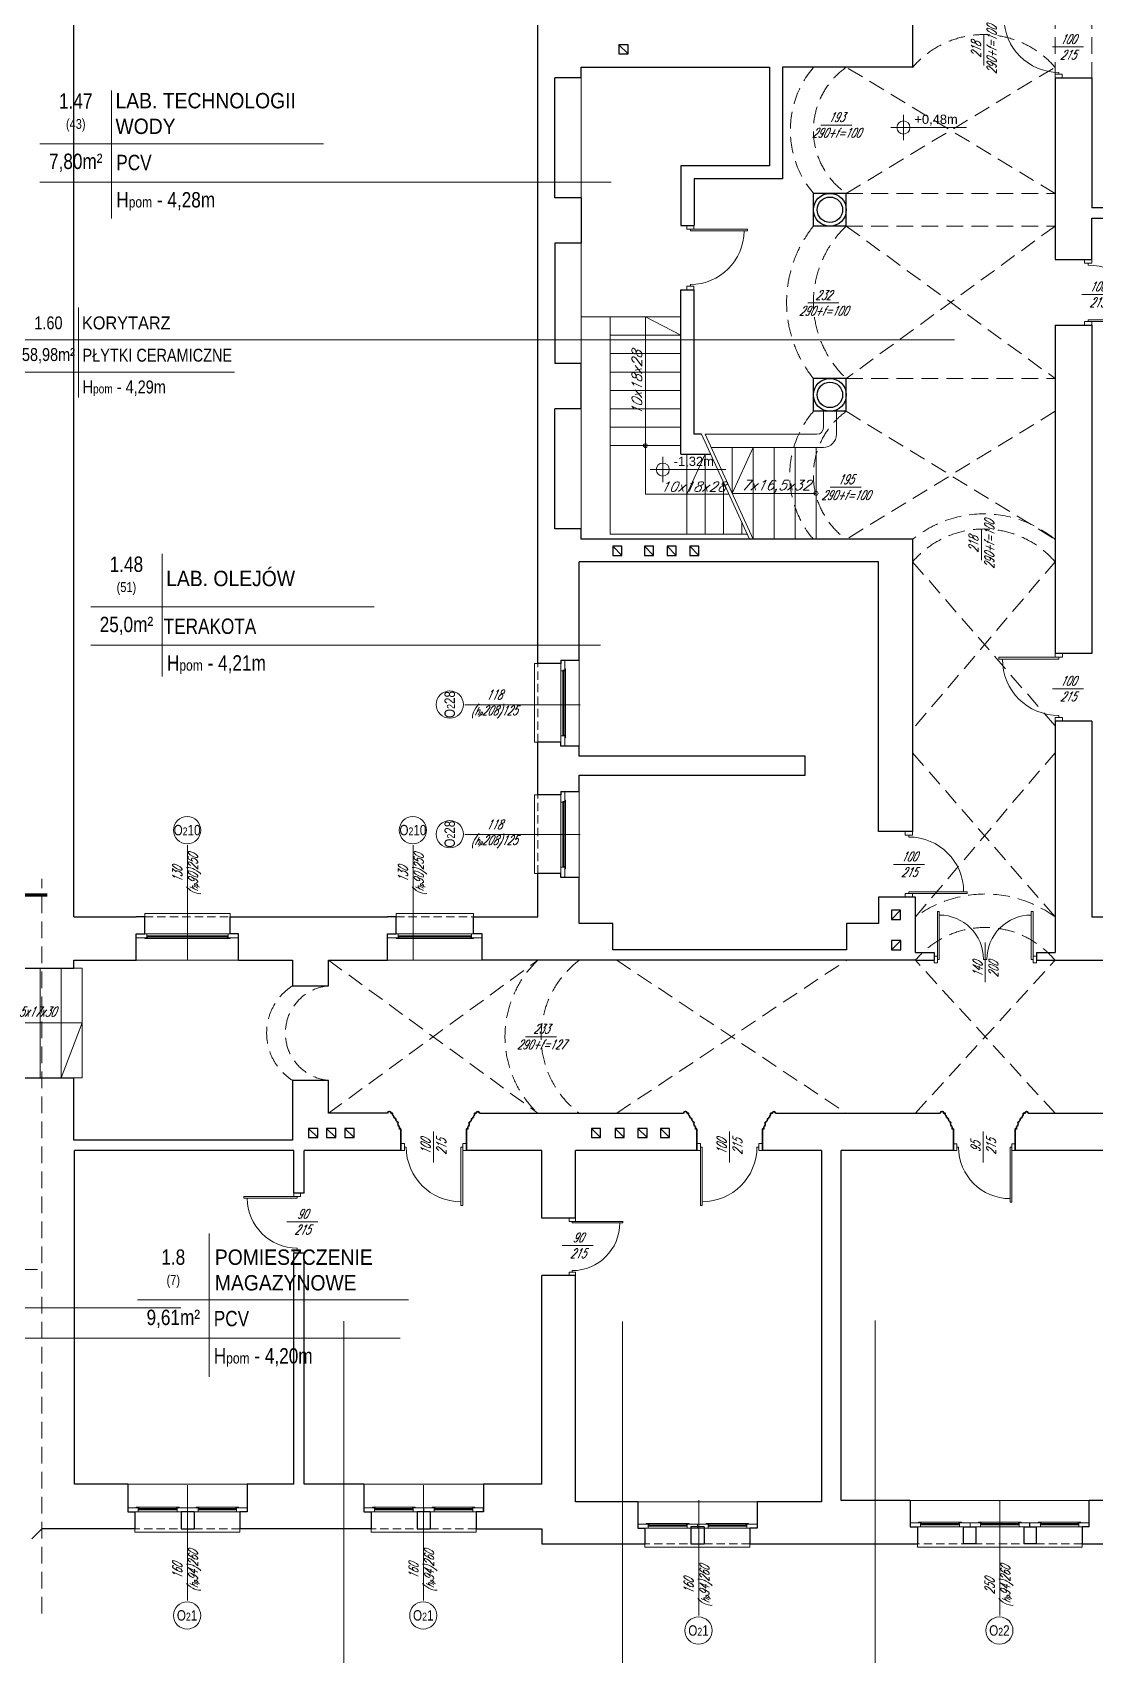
# Model space of a CAD drawing. Header units: millimetres. Extents: x -18485 to 40303, y -22087 to 35064.
# Drawn here: x 7601 to 9220, y 15090 to 17563 of the extents above; entities that cross this region are included whole.
import ezdxf
from ezdxf.enums import TextEntityAlignment as Align

# ---------------------------------------------------------------- set-up
doc = ezdxf.new("R2010")
doc.units = ezdxf.units.MM
doc.linetypes.add('ACAD_ISO12W100', pattern=[21, 12, -3, 0, -3, 0, -3])
doc.linetypes.add('DASHED', pattern=[19.05, 12.7, -6.35])
doc.layers.get('0').update_dxf_attribs({"lineweight": 25})
for name, color, linetype, lineweight in [('01 parter - ściany', 2, 'Continuous', 25), ('01_ściany', 2, 'Continuous', 25), ('03-01_okna', 5, 'Continuous', 15), ('03_drzwi', 1, 'Continuous', 0), ('04-1_widok', 251, 'Continuous', 5), ('04-2_nad', 251, 'DASHED', 5), ('05-03_opis', 10, 'Continuous', 5), ('31 piętro III - ściany', 2, 'Continuous', 35), ('inw03-02_schody', 6, 'Continuous', 5)]:
    doc.layers.add(name, color=color, linetype=linetype, lineweight=lineweight)
doc.styles.add('arial', font='arial.ttf')
doc.styles.add('ariel', font='arial.ttf', dxfattribs={"width": 0.8})
doc.styles.add('ariel_wym', font='simplex.shx', dxfattribs={"width": 0.65, "oblique": 25})

# ---------------------------------------------------------------- blocks, each defined once
blk = doc.blocks.new('*U1400')
blk.add_line((0, 0.375), (0, 0.4))
at = {"ltscale": 0.8}
blk.add_lwpolyline([(0.05, 0.4), (0.05, 0.45), (-0.05, 0.45), (-0.05, 0.4)], close=True, dxfattribs=at)
blk.add_lwpolyline([(0, -0.4), (0, -0.375), (0.8, -0.375), (0.8, -0.4), (0.05, -0.4), (-0.05, -0.4), (-0.05, -0.45), (0.05, -0.45), (0.05, -0.4)])
blk.add_arc((0, -0.375), 0.75, 0, 90)
blk = doc.blocks.new('*U1401')
blk.add_line((0, -0.375), (0, -0.4))
blk.add_lwpolyline([(0, 0.4), (0, 0.375), (0.8, 0.375), (0.8, 0.4), (0.05, 0.4), (-0.05, 0.4), (-0.05, 0.45), (0.05, 0.45), (0.05, 0.4)])
at = {"ltscale": 0.8}
blk.add_lwpolyline([(0.05, -0.4), (0.05, -0.45), (-0.05, -0.45), (-0.05, -0.4)], close=True, dxfattribs=at)
blk.add_arc((0, 0.375), 0.75, 270, 360)
blk = doc.blocks.new('*U1392')
blk.add_line((0, -0.375), (0, -0.4))
blk.add_lwpolyline([(0, 0.4), (0, 0.375), (0.8, 0.375), (0.8, 0.4), (0.05, 0.4), (-0.05, 0.4), (-0.05, 0.45), (0.05, 0.45), (0.05, 0.4)])
at = {"ltscale": 0.8}
blk.add_lwpolyline([(0.05, -0.4), (0.05, -0.45), (-0.05, -0.45), (-0.05, -0.4)], close=True, dxfattribs=at)
blk.add_arc((0, 0.375), 0.75, 270, 360)
blk = doc.blocks.new('*U1402')
blk.add_line((0, -0.375), (0, -0.4))
blk.add_lwpolyline([(0, 0.4), (0, 0.375), (-0.8, 0.375), (-0.8, 0.4), (-0.05, 0.4), (0.05, 0.4), (0.05, 0.45), (-0.05, 0.45), (-0.05, 0.4)])
at = {"ltscale": 0.8}
blk.add_lwpolyline([(-0.05, -0.4), (-0.05, -0.45), (0.05, -0.45), (0.05, -0.4)], close=True, dxfattribs=at)
blk.add_arc((0, 0.375), 0.75, 180, 270)
blk = doc.blocks.new('*U1391')
blk.add_line((0, 0.375), (0, 0.4))
at = {"ltscale": 0.8}
blk.add_lwpolyline([(0.05, 0.4), (0.05, 0.45), (-0.05, 0.45), (-0.05, 0.4)], close=True, dxfattribs=at)
blk.add_lwpolyline([(0, -0.4), (0, -0.375), (0.8, -0.375), (0.8, -0.4), (0.05, -0.4), (-0.05, -0.4), (-0.05, -0.45), (0.05, -0.45), (0.05, -0.4)])
blk.add_arc((0, -0.375), 0.75, 0, 90)
blk = doc.blocks.new('*U1404')
blk.add_line((0, 0.375), (0, 0.4))
at = {"ltscale": 0.8}
blk.add_lwpolyline([(0.05, 0.4), (0.05, 0.45), (-0.05, 0.45), (-0.05, 0.4)], close=True, dxfattribs=at)
blk.add_lwpolyline([(0, -0.4), (0, -0.375), (0.8, -0.375), (0.8, -0.4), (0.05, -0.4), (-0.05, -0.4), (-0.05, -0.45), (0.05, -0.45), (0.05, -0.4)])
blk.add_arc((0, -0.375), 0.75, 0, 90)
blk = doc.blocks.new('kota rzutowa')
at = {"ltscale": 0.5}
for p, q in [((-20.6, 0), (102.8, 0)), ((0, -20.6), (0, 20.6))]:
    blk.add_line(p, q, dxfattribs=at)
blk.add_circle((0, 0), 10.6, dxfattribs=at)
at = {"ltscale": 0.5, "style": 'arial'}
blk.add_attdef('POZ._POSADKI_WYKOŃCZONWJ', text='', height=15, dxfattribs=at).set_placement((17.9, 1.4), align=Align.BOTTOM_LEFT)
blk.add_attdef('POZ._POSADZKI_KONSTRUKCJA', text='', height=15, dxfattribs=at).set_placement((17, -5), align=Align.TOP_LEFT)
blk = doc.blocks.new('*U1403')
for p, q in [((0, -0.025), (0, 0.025)), ((0, -0.675), (0, -0.7))]:
    blk.add_line(p, q)
for points in [[(0, 0.7), (0, 0.675), (0.7, 0.675), (0.7, 0.7), (0.05, 0.7), (-0.05, 0.7), (-0.05, 0.75), (0.05, 0.75), (0.05, 0.7)], [(0, -0.7), (0, -0.675), (0.7, -0.675), (0.7, -0.7), (0.05, -0.7), (-0.05, -0.7), (-0.05, -0.75), (0.05, -0.75), (0.05, -0.7)]]:
    blk.add_lwpolyline(points)
for centre, start, end in [((0, 0.675), 270, 0), ((0, -0.675), 0, 90)]:
    blk.add_arc(centre, 0.65, start, end)

msp = doc.modelspace()

# ---------------------------------------------------------------- linework, layer by layer
at = {"layer": '01 parter - ściany'}
for p, q in [((7663.8, 17134.5), (7663.8, 18105.7)), ((8941.6, 17798.7), (8941.6, 17509.7)), ((8370.6, 16601.5), (8370.6, 17718.7)), ((8436.6, 17493.7), (8436.6, 17509.7)), ((8436.6, 17509.7), (8723.6, 17509.7)), ((8723.6, 17509.7), (8723.6, 17359.7)), ((8941.6, 17509.7), (8743.6, 17509.7)), ((8743.6, 17509.7), (8743.6, 17339.7)), ((8436.6, 17493.7), (8396.6, 17493.7)), ((8396.6, 17310.7), (8396.6, 17493.7)), ((9158.6, 17493.7), (9158.6, 17216.7)), ((9158.6, 17493.7), (9214.6, 17493.7)), ((9214.6, 17493.7), (9214.6, 17295.7)), ((8723.6, 17359.7), (8588.6, 17359.7)), ((8588.6, 17359.7), (8588.6, 17268.7)), ((8608.6, 17339.7), (8608.6, 17268.7)), ((8743.6, 17339.7), (8608.6, 17339.7)), ((8436.6, 17310.7), (8396.6, 17310.7)), ((8436.6, 17310.7), (8436.6, 17241.7)), ((8840.6, 17317.7), (8790.6, 17317.7)), ((8790.6, 17267.7), (8790.6, 17317.7)), ((8840.6, 17267.7), (8840.6, 17317.7)), ((9710.6, 17295.7), (9214.6, 17295.7)), ((8588.6, 17268.7), (8608.6, 17268.7)), ((8840.6, 17267.7), (8790.6, 17267.7)), ((9214.6, 17216.7), (9214.6, 17279.7)), ((9214.6, 17279.7), (9447.6, 17279.7)), ((8436.6, 17241.7), (8396.6, 17241.7)), ((8396.6, 17241.7), (8396.6, 17058.7)), ((9158.6, 17216.7), (9214.6, 17216.7)), ((8588.6, 16950.7), (8588.6, 17170.7)), ((8588.6, 17170.7), (8608.6, 17170.7)), ((8588.6, 16920.5), (8588.6, 17170.7)), ((8608.6, 16950.7), (8608.6, 17170.7)), ((7663.8, 16215.5), (7663.8, 17134.5)), ((9158.6, 17116.7), (9158.6, 16616.7)), ((9158.6, 17116.7), (9214.6, 17116.7)), ((9214.6, 17116.7), (9214.6, 16616.7)), ((8436.6, 17058.7), (8396.6, 17058.7)), ((8436.6, 16989.7), (8436.6, 17058.7)), ((8840.6, 17035.7), (8790.6, 17035.7)), ((8790.6, 16985.7), (8790.6, 17035.7)), ((8840.6, 16985.7), (8840.6, 17035.7)), ((8436.6, 16989.7), (8396.6, 16989.7)), ((8396.6, 16806.7), (8396.6, 16989.7)), ((8840.6, 16985.7), (8790.6, 16985.7)), ((8619.9, 16950.7), (8608.6, 16950.7)), ((8588.6, 16920.5), (8633.8, 16920.5)), ((8436.6, 16806.7), (8396.6, 16806.7)), ((8436.6, 16790.7), (8436.6, 16806.7)), ((8941.6, 16790.7), (8436.6, 16790.7)), ((8941.6, 16790.7), (8941.6, 16345.5)), ((8889.8, 16756.5), (8433.8, 16756.5)), ((8433.8, 16606.5), (8433.8, 16756.5)), ((8889.8, 16345.5), (8889.8, 16756.5)), ((9214.6, 16616.7), (9158.6, 16616.7)), ((8405.8, 16601.5), (8370.6, 16601.5)), ((8405.8, 16606.5), (8405.8, 16601.5)), ((8405.8, 16606.5), (8433.8, 16606.5)), ((9158.6, 16513.7), (9158.6, 16161.5)), ((9214.6, 16513.7), (9158.6, 16513.7)), ((9214.6, 16513.7), (9214.6, 16215.5)), ((8370.6, 16401.5), (8370.6, 16481.5)), ((8405.8, 16481.5), (8370.6, 16481.5)), ((8405.8, 16475.5), (8405.8, 16481.5)), ((8433.8, 16475.5), (8405.8, 16475.5)), ((8433.8, 16461.5), (8433.8, 16475.5)), ((8433.8, 16460.5), (8433.8, 16461.5)), ((8777.8, 16460.5), (8433.8, 16460.5)), ((8777.8, 16431.5), (8777.8, 16460.5)), ((8433.8, 16406.5), (8433.8, 16431.5)), ((8433.8, 16431.5), (8777.8, 16431.5)), ((8405.8, 16401.5), (8370.6, 16401.5)), ((8405.8, 16406.5), (8405.8, 16401.5)), ((8405.8, 16406.5), (8433.8, 16406.5)), ((8941.6, 16345.5), (8889.8, 16345.5)), ((8370.6, 16215.5), (8370.6, 16281.5)), ((8405.8, 16281.5), (8370.6, 16281.5)), ((8405.8, 16275.5), (8405.8, 16281.5)), ((8433.8, 16275.5), (8405.8, 16275.5)), ((8433.8, 16205.5), (8433.8, 16275.5)), ((8945.8, 16245.5), (8889.8, 16245.5)), ((8889.8, 16245.5), (8889.8, 16205.5)), ((8945.8, 16161.5), (8945.8, 16245.5)), ((7663.8, 16215.5), (7758.8, 16215.5)), ((7663.8, 16215.5), (7738.6, 16215.5)), ((7771.8, 16215.5), (7758.8, 16215.5)), ((7771.8, 16189.5), (7771.8, 16215.5)), ((7901.8, 16189.5), (7901.8, 16215.5)), ((7901.8, 16215.5), (7914.8, 16215.5)), ((7914.8, 16215.5), (8141.8, 16215.5)), ((8154.8, 16215.5), (8141.8, 16215.5)), ((8154.8, 16189.5), (8154.8, 16215.5)), ((8272.8, 16189.5), (8272.8, 16215.5)), ((8272.8, 16215.5), (8285.8, 16215.5)), ((8285.8, 16215.5), (8370.6, 16215.5)), ((8484.8, 16205.5), (8433.8, 16205.5)), ((8484.8, 16165.5), (8484.8, 16205.5)), ((8889.8, 16205.5), (8840.8, 16205.5)), ((8840.8, 16205.5), (8840.8, 16165.5)), ((8945.8, 16161.5), (8945.8, 16217)), ((9214.6, 16215.5), (9710.7, 16215.5)), ((7758.8, 16149.5), (7758.8, 16189.5)), ((7758.8, 16189.5), (7771.8, 16189.5)), ((7914.8, 16189.5), (7901.8, 16189.5)), ((7914.8, 16149.5), (7914.8, 16189.5)), ((8141.8, 16149.5), (8141.8, 16189.5)), ((8141.8, 16189.5), (8154.8, 16189.5)), ((8285.8, 16189.5), (8272.8, 16189.5)), ((8285.8, 16149.5), (8285.8, 16189.5)), ((7663.8, 16149.5), (7738.6, 16149.5)), ((7663.8, 16137.5), (7663.8, 16149.5)), ((7672.8, 16149.5), (7758.8, 16149.5)), ((7914.8, 16149.5), (7996.8, 16149.5)), ((7996.8, 16149.5), (7996.8, 16110.5)), ((8051.8, 16110.5), (8051.8, 16149.5)), ((8051.8, 16149.5), (8141.8, 16149.5)), ((8945.8, 16149.5), (8285.8, 16149.5)), ((8840.8, 16165.5), (8484.8, 16165.5)), ((8945.8, 16161.5), (8974.2, 16161.5)), ((8945.8, 16149.5), (8974.2, 16149.5)), ((8974.2, 16161.5), (8974.2, 16149.5)), ((9130.2, 16161.5), (9158.6, 16161.5)), ((9130.2, 16161.5), (9130.2, 16149.5)), ((9130.2, 16149.5), (9158.6, 16149.5)), ((9158.6, 16149.5), (9919.8, 16149.5)), ((7561.5, 16137.5), (7663.8, 16137.5)), ((7996.8, 16110.5), (8051.8, 16110.5)), ((7548.3, 15970.5), (7663.8, 15970.5)), ((7663.8, 15875.5), (7663.8, 15970.5)), ((8051.8, 15966.5), (7996.8, 15966.5)), ((7996.8, 15966.5), (7996.8, 15875.5)), ((8051.8, 15916.5), (8051.8, 15966.5)), ((8141.8, 15916.5), (8051.8, 15916.5)), ((8281.8, 15916.5), (8592.8, 15916.5)), ((8732.8, 15916.5), (8983.8, 15916.5)), ((9117.8, 15916.5), (9365.8, 15916.5)), ((7738.6, 15875.5), (7663.8, 15875.5)), ((7996.8, 15875.5), (7672.8, 15875.5)), ((7738.6, 15859.5), (7664.8, 15859.5)), ((7664.8, 15351.5), (7664.8, 15859.5)), ((7998.8, 15859.5), (7673.8, 15859.5)), ((7998.8, 15794.5), (7998.8, 15859.5)), ((8161.8, 15859.5), (8014.8, 15859.5)), ((8014.8, 15794.5), (8014.8, 15859.5)), ((8376.8, 15859.5), (8261.8, 15859.5)), ((8376.8, 15756.5), (8376.8, 15859.5)), ((8427.8, 15756.5), (8427.8, 15859.5)), ((8612.8, 15859.5), (8427.8, 15859.5)), ((8802.8, 15859.5), (8712.8, 15859.5)), ((8802.8, 15859.5), (8802.8, 15324.5)), ((8832.8, 15326.5), (8832.8, 15859.5)), ((9003.8, 15859.5), (8832.8, 15859.5)), ((9318.8, 15859.5), (9097.8, 15859.5)), ((8014.8, 15794.5), (7998.8, 15794.5)), ((8427.8, 15756.5), (8376.8, 15756.5)), ((7998.8, 15351.5), (7998.8, 15703.5)), ((8014.8, 15703.5), (7998.8, 15703.5)), ((8014.8, 15351.5), (8014.8, 15703.5)), ((8427.8, 15669.5), (8376.8, 15669.5)), ((8376.8, 15351.5), (8376.8, 15669.5)), ((8427.8, 15324.5), (8427.8, 15669.5)), ((7736.8, 15351.5), (7664.8, 15351.5)), ((7745.8, 15351.5), (7673.8, 15351.5)), ((7745.8, 15351.5), (7745.8, 15309.5)), ((7998.8, 15351.5), (7927.8, 15351.5)), ((7927.8, 15351.5), (7927.8, 15309.5)), ((8105.6, 15351.5), (8014.8, 15351.5)), ((8105.6, 15351.5), (8105.6, 15309.5)), ((8376.8, 15351.5), (8287.8, 15351.5)), ((8287.8, 15351.5), (8287.8, 15309.5)), ((7745.8, 15309.5), (7756.8, 15309.5)), ((7756.8, 15309.5), (7756.8, 15283.5)), ((7847.1, 15309.5), (7827.1, 15309.5)), ((7827.1, 15309.5), (7827.1, 15283.5)), ((7847.1, 15309.5), (7847.1, 15283.5)), ((7927.8, 15309.5), (7916.8, 15309.5)), ((7916.8, 15309.5), (7916.8, 15283.5)), ((8105.6, 15309.5), (8116.6, 15309.5)), ((8116.6, 15309.5), (8116.6, 15283.5)), ((8206.8, 15309.5), (8186.8, 15309.5)), ((8186.8, 15309.5), (8186.8, 15283.5)), ((8206.8, 15309.5), (8206.8, 15283.5)), ((8287.8, 15309.5), (8276.8, 15309.5)), ((8276.8, 15309.5), (8276.8, 15283.5)), ((8522.8, 15324.5), (8427.8, 15324.5)), ((8522.8, 15324.5), (8522.8, 15284.5)), ((8802.8, 15324.5), (8704.8, 15324.5)), ((8704.8, 15324.5), (8704.8, 15284.5)), ((8937.8, 15326.5), (8832.8, 15326.5)), ((8937.8, 15326.5), (8937.8, 15286.5)), ((9318.8, 15326.5), (9210.8, 15326.5)), ((9210.8, 15286.5), (9210.8, 15326.5)), ((7599.8, 15268.2), (7615.1, 15283.5)), ((7756.8, 15283.5), (7615.1, 15283.5)), ((7738.6, 15283.5), (7615.1, 15283.5)), ((7827.1, 15283.5), (7847.1, 15283.5)), ((8116.6, 15283.5), (7916.8, 15283.5)), ((8186.8, 15283.5), (8206.8, 15283.5)), ((8276.8, 15283.5), (8376.8, 15283.5)), ((8376.8, 15283.5), (8376.8, 15260.5)), ((8522.8, 15284.5), (8533.8, 15284.5)), ((8533.8, 15284.5), (8533.8, 15260.5)), ((8623.8, 15286.5), (8603.8, 15286.5)), ((8603.8, 15286.5), (8603.8, 15260.5)), ((8623.8, 15286.5), (8623.8, 15260.5)), ((8704.8, 15284.5), (8693.8, 15284.5)), ((8693.8, 15284.5), (8693.8, 15260.5)), ((8937.8, 15286.5), (8948.8, 15286.5)), ((8948.8, 15286.5), (8948.8, 15260.5)), ((9018.8, 15286.5), (9018.8, 15260.5)), ((9018.8, 15286.5), (9037.8, 15286.5)), ((9037.8, 15286.5), (9037.8, 15260.5)), ((9110.8, 15286.5), (9110.8, 15260.5)), ((9110.8, 15286.5), (9129.8, 15286.5)), ((9129.8, 15286.5), (9129.8, 15260.5)), ((9210.8, 15286.5), (9199.8, 15286.5)), ((9199.8, 15286.5), (9199.8, 15260.5)), ((8376.8, 15260.5), (8533.8, 15260.5)), ((8603.8, 15260.5), (8623.8, 15260.5)), ((8693.8, 15260.5), (8948.8, 15260.5)), ((9037.8, 15260.5), (9018.8, 15260.5)), ((9129.8, 15260.5), (9110.8, 15260.5)), ((9199.8, 15260.5), (9455.8, 15260.5))]:
    msp.add_line(p, q, dxfattribs=at)
for centre, radius in [((8815.6, 17292.7), 25), ((8815.6, 17292.7), 19.4), ((8815.6, 17010.7), 25), ((8815.6, 17010.7), 19.4)]:
    msp.add_circle(centre, radius, dxfattribs=at)
at = {"layer": '01_ściany'}
for p, q in [((8508.2, 17530.1), (8494.2, 17544.1)), ((8498.8, 16766.2), (8484.8, 16780.2)), ((8547.1, 16766.2), (8533.1, 16780.2)), ((8581.6, 16766.2), (8567.6, 16780.2)), ((8616, 16766.2), (8602, 16780.2)), ((8035.5, 15879.3), (8021.5, 15893.3)), ((8062.9, 15879.3), (8048.9, 15893.3)), ((8090.6, 15879.3), (8076.6, 15893.3)), ((8466.3, 15879.3), (8452.3, 15893.3)), ((8502.4, 15879.3), (8488.4, 15893.3)), ((8537, 15879.3), (8523, 15893.3)), ((8571.3, 15879.3), (8557.3, 15893.3))]:
    msp.add_line(p, q, dxfattribs=at)
for points in [[(8508.2, 17544.1), (8494.2, 17544.1), (8494.2, 17530.1), (8508.2, 17530.1)], [(8498.8, 16780.2), (8484.8, 16780.2), (8484.8, 16766.2), (8498.8, 16766.2)], [(8547.1, 16780.2), (8533.1, 16780.2), (8533.1, 16766.2), (8547.1, 16766.2)], [(8581.6, 16780.2), (8567.6, 16780.2), (8567.6, 16766.2), (8581.6, 16766.2)], [(8616, 16780.2), (8602, 16780.2), (8602, 16766.2), (8616, 16766.2)], [(8923.3, 16225.7), (8909.3, 16225.7), (8909.3, 16211.7), (8923.3, 16211.7)], [(8923.4, 16179.5), (8909.4, 16179.5), (8909.4, 16165.5), (8923.4, 16165.5)], [(8035.5, 15893.3), (8021.5, 15893.3), (8021.5, 15879.3), (8035.5, 15879.3)], [(8062.9, 15893.3), (8048.9, 15893.3), (8048.9, 15879.3), (8062.9, 15879.3)], [(8090.6, 15893.3), (8076.6, 15893.3), (8076.6, 15879.3), (8090.6, 15879.3)], [(8466.3, 15893.3), (8452.3, 15893.3), (8452.3, 15879.3), (8466.3, 15879.3)], [(8502.4, 15893.3), (8488.4, 15893.3), (8488.4, 15879.3), (8502.4, 15879.3)], [(8537, 15893.3), (8523, 15893.3), (8523, 15879.3), (8537, 15879.3)], [(8571.3, 15893.3), (8557.3, 15893.3), (8557.3, 15879.3), (8571.3, 15879.3)]]:
    msp.add_lwpolyline(points, close=True, dxfattribs=at)
at = {"layer": '03-01_okna', "linetype": 'Continuous', "lineweight": 0}
for p, q in [((8365.6, 16481.5), (8365.6, 16601.5)), ((8370.6, 16601.5), (8365.6, 16601.5)), ((8405.8, 16590.5), (8405.8, 16491.5)), ((8412.8, 16591.5), (8408.8, 16591.5)), ((8408.8, 16491.5), (8408.8, 16590.5)), ((8410.3, 16492.5), (8410.3, 16591.5)), ((8410.8, 16492.5), (8410.8, 16591.5)), ((8412.8, 16492.5), (8408.8, 16492.5)), ((8370.6, 16481.5), (8365.6, 16481.5)), ((8365.6, 16281.5), (8365.6, 16401.5)), ((8370.6, 16401.5), (8365.6, 16401.5)), ((8405.8, 16390.5), (8405.8, 16291.5)), ((8412.8, 16391.5), (8408.8, 16391.5)), ((8408.8, 16291.5), (8408.8, 16390.5)), ((8410.3, 16292.5), (8410.3, 16391.5)), ((8410.8, 16292.5), (8410.8, 16391.5)), ((8370.6, 16281.5), (8365.6, 16281.5)), ((8412.8, 16292.5), (8408.8, 16292.5)), ((7771.8, 16215.5), (7771.8, 16220.5)), ((7771.8, 16220.5), (7901.8, 16220.5)), ((7901.8, 16215.5), (7901.8, 16220.5)), ((8154.8, 16215.5), (8154.8, 16220.5)), ((8154.8, 16220.5), (8272.8, 16220.5)), ((8272.8, 16215.5), (8272.8, 16220.5)), ((7898.8, 16189.5), (7774.8, 16189.5)), ((7774.8, 16186.5), (7898.8, 16186.5)), ((7775.8, 16182.5), (7775.8, 16186.5)), ((7775.8, 16185), (7897.8, 16185)), ((7775.8, 16184.5), (7897.8, 16184.5)), ((7897.8, 16182.5), (7897.8, 16186.5)), ((8269.8, 16189.5), (8157.8, 16189.5)), ((8157.8, 16186.5), (8269.8, 16186.5)), ((8158.8, 16182.5), (8158.8, 16186.5)), ((8158.8, 16185), (8268.8, 16185)), ((8158.8, 16184.5), (8268.8, 16184.5)), ((8268.8, 16182.5), (8268.8, 16186.5)), ((7821.1, 15312.5), (7761.8, 15312.5)), ((7761.8, 15309.5), (7821.1, 15309.5)), ((7762.8, 15316.5), (7762.8, 15312.5)), ((7820.1, 15314.5), (7762.8, 15314.5)), ((7820.1, 15314), (7762.8, 15314)), ((7820.1, 15316.5), (7820.1, 15312.5)), ((7853.1, 15312.5), (7911.8, 15312.5)), ((7911.8, 15309.5), (7853.1, 15309.5)), ((7854.1, 15316.5), (7854.1, 15312.5)), ((7854.1, 15314.5), (7910.8, 15314.5)), ((7854.1, 15314), (7910.8, 15314)), ((7910.8, 15316.5), (7910.8, 15312.5)), ((8180.8, 15312.5), (8121.6, 15312.5)), ((8121.6, 15309.5), (8180.8, 15309.5)), ((8122.6, 15316.5), (8122.6, 15312.5)), ((8179.8, 15314.5), (8122.6, 15314.5)), ((8179.8, 15314), (8122.6, 15314)), ((8179.8, 15316.5), (8179.8, 15312.5)), ((8212.8, 15312.5), (8271.6, 15312.5)), ((8271.6, 15309.5), (8212.8, 15309.5)), ((8213.8, 15316.5), (8213.8, 15312.5)), ((8213.8, 15314.5), (8270.6, 15314.5)), ((8213.8, 15314), (8270.6, 15314)), ((8270.6, 15316.5), (8270.6, 15312.5)), ((7756.8, 15283.5), (7756.8, 15278.5)), ((7916.8, 15283.5), (7916.8, 15278.5)), ((8116.6, 15283.5), (8116.6, 15278.5)), ((8276.6, 15283.5), (8276.6, 15278.5)), ((8598.1, 15287.5), (8538.8, 15287.5)), ((8538.8, 15284.5), (8598.1, 15284.5)), ((8539.8, 15291.5), (8539.8, 15287.5)), ((8597.1, 15289.5), (8539.8, 15289.5)), ((8597.1, 15289), (8539.8, 15289)), ((8597.1, 15291.5), (8597.1, 15287.5)), ((8630.1, 15287.5), (8688.8, 15287.5)), ((8688.8, 15284.5), (8630.1, 15284.5)), ((8631.1, 15291.5), (8631.1, 15287.5)), ((8631.1, 15289.5), (8687.8, 15289.5)), ((8631.1, 15289), (8687.8, 15289)), ((8687.8, 15291.5), (8687.8, 15287.5)), ((9013.1, 15289.5), (8953.8, 15289.5)), ((8953.8, 15286.5), (9013.1, 15286.5)), ((8954.8, 15293.5), (8954.8, 15289.5)), ((9012.1, 15291.5), (8954.8, 15291.5)), ((9012.1, 15291), (8954.8, 15291)), ((9012.1, 15293.5), (9012.1, 15289.5)), ((9045.1, 15289.5), (9103.8, 15289.5)), ((9103.8, 15286.5), (9045.1, 15286.5)), ((9046.1, 15293.5), (9046.1, 15289.5)), ((9046.1, 15291.5), (9102.8, 15291.5)), ((9046.1, 15291), (9102.8, 15291)), ((9102.8, 15293.5), (9102.8, 15289.5)), ((9136.3, 15289.5), (9194.8, 15289.5)), ((9194.8, 15286.5), (9136.3, 15286.5)), ((9137.3, 15293.5), (9137.3, 15289.5)), ((9137.3, 15291.5), (9193.8, 15291.5)), ((9137.3, 15291), (9193.8, 15291)), ((9193.8, 15293.5), (9193.8, 15289.5)), ((7916.8, 15278.5), (7756.8, 15278.5)), ((8276.6, 15278.5), (8116.6, 15278.5)), ((8533.8, 15260.5), (8533.8, 15255.5)), ((8693.8, 15255.5), (8533.8, 15255.5)), ((8693.8, 15260.5), (8693.8, 15255.5)), ((8948.8, 15260.5), (8948.8, 15255.5)), ((9199.8, 15255.5), (8948.8, 15255.5)), ((9199.8, 15260.5), (9199.8, 15255.5))]:
    msp.add_line(p, q, dxfattribs=at)
at = {"layer": '03-01_okna', "linetype": 'DASHED'}
for p, q in [((8370.6, 16481.5), (8370.6, 16601.5)), ((8370.6, 16281.5), (8370.6, 16401.5)), ((7771.8, 16215.5), (7901.8, 16215.5)), ((8154.8, 16215.5), (8272.8, 16215.5)), ((7916.8, 15283.5), (7756.8, 15283.5)), ((8276.6, 15283.5), (8116.6, 15283.5)), ((8693.8, 15260.5), (8533.8, 15260.5)), ((9199.8, 15260.5), (8948.8, 15260.5))]:
    msp.add_line(p, q, dxfattribs=at)
at = {"layer": '03-01_okna', "linetype": 'Continuous', "lineweight": 0}
for points in [[(8411.8, 16606.5), (8411.8, 16590.5), (8405.8, 16590.5), (8405.8, 16606.5)], [(8411.8, 16491.5), (8411.8, 16475.5), (8405.8, 16475.5), (8405.8, 16491.5)], [(8411.8, 16406.5), (8411.8, 16390.5), (8405.8, 16390.5), (8405.8, 16406.5)], [(8411.8, 16291.5), (8411.8, 16275.5), (8405.8, 16275.5), (8405.8, 16291.5)], [(7774.8, 16183.5), (7758.8, 16183.5), (7758.8, 16189.5), (7774.8, 16189.5)], [(7914.8, 16183.5), (7898.8, 16183.5), (7898.8, 16189.5), (7914.8, 16189.5)], [(8157.8, 16183.5), (8141.8, 16183.5), (8141.8, 16189.5), (8157.8, 16189.5)], [(8285.8, 16183.5), (8269.8, 16183.5), (8269.8, 16189.5), (8285.8, 16189.5)], [(7745.8, 15315.5), (7761.8, 15315.5), (7761.8, 15309.5), (7745.8, 15309.5)], [(7821.1, 15315.5), (7837.1, 15315.5), (7837.1, 15309.5), (7821.1, 15309.5)], [(7853.1, 15315.5), (7837.1, 15315.5), (7837.1, 15309.5), (7853.1, 15309.5)], [(7927.8, 15315.5), (7911.8, 15315.5), (7911.8, 15309.5), (7927.8, 15309.5)], [(8105.6, 15315.5), (8121.6, 15315.5), (8121.6, 15309.5), (8105.6, 15309.5)], [(8180.8, 15315.5), (8196.8, 15315.5), (8196.8, 15309.5), (8180.8, 15309.5)], [(8212.8, 15315.5), (8196.8, 15315.5), (8196.8, 15309.5), (8212.8, 15309.5)], [(8287.6, 15315.5), (8271.6, 15315.5), (8271.6, 15309.5), (8287.6, 15309.5)], [(8522.8, 15290.5), (8538.8, 15290.5), (8538.8, 15284.5), (8522.8, 15284.5)], [(8598.1, 15290.5), (8614.1, 15290.5), (8614.1, 15284.5), (8598.1, 15284.5)], [(8630.1, 15290.5), (8614.1, 15290.5), (8614.1, 15284.5), (8630.1, 15284.5)], [(8704.8, 15290.5), (8688.8, 15290.5), (8688.8, 15284.5), (8704.8, 15284.5)], [(8937.8, 15292.5), (8953.8, 15292.5), (8953.8, 15286.5), (8937.8, 15286.5)], [(9013.1, 15292.5), (9029.1, 15292.5), (9029.1, 15286.5), (9013.1, 15286.5)], [(9045.1, 15292.5), (9029.1, 15292.5), (9029.1, 15286.5), (9045.1, 15286.5)], [(9119.8, 15292.5), (9103.8, 15292.5), (9103.8, 15286.5), (9119.8, 15286.5)], [(9136.3, 15292.5), (9120.3, 15292.5), (9120.3, 15286.5), (9136.3, 15286.5)], [(9210.8, 15292.5), (9194.8, 15292.5), (9194.8, 15286.5), (9210.8, 15286.5)]]:
    msp.add_lwpolyline(points, close=True, dxfattribs=at)
for points in [[(8411.8, 16488.5), (8412.8, 16488.5), (8412.8, 16593.5), (8411.8, 16593.5)], [(8411.8, 16288.5), (8412.8, 16288.5), (8412.8, 16393.5), (8411.8, 16393.5)], [(7771.8, 16183.5), (7771.8, 16182.5), (7901.8, 16182.5), (7901.8, 16183.5)], [(8154.8, 16183.5), (8154.8, 16182.5), (8272.8, 16182.5), (8272.8, 16183.5)], [(7824.1, 15315.5), (7824.1, 15316.5), (7758.8, 15316.5), (7758.8, 15315.5)], [(7850.1, 15315.5), (7850.1, 15316.5), (7914.8, 15316.5), (7914.8, 15315.5)], [(8183.8, 15315.5), (8183.8, 15316.5), (8118.6, 15316.5), (8118.6, 15315.5)], [(8209.8, 15315.5), (8209.8, 15316.5), (8274.6, 15316.5), (8274.6, 15315.5)], [(8601.1, 15290.5), (8601.1, 15291.5), (8535.8, 15291.5), (8535.8, 15290.5)], [(8627.1, 15290.5), (8627.1, 15291.5), (8691.8, 15291.5), (8691.8, 15290.5)], [(9016.1, 15292.5), (9016.1, 15293.5), (8950.8, 15293.5), (8950.8, 15292.5)], [(9042.1, 15292.5), (9042.1, 15293.5), (9106.8, 15293.5), (9106.8, 15292.5)], [(9133.3, 15292.5), (9133.3, 15293.5), (9197.8, 15293.5), (9197.8, 15292.5)]]:
    msp.add_lwpolyline(points, dxfattribs=at)
at = {"layer": '04-1_widok'}
for p, q in [((8436.6, 17493.7), (8436.6, 17310.7)), ((8436.6, 17241.7), (8436.6, 17058.7)), ((8480.6, 17129.5), (8436.6, 17129.5)), ((8480.6, 17129.5), (8480.6, 16798.5)), ((8436.6, 16989.7), (8436.6, 16806.7)), ((8805.6, 16985.7), (8805.6, 16960.7)), ((8825.6, 16985.7), (8825.6, 16950.7)), ((8795.6, 16950.7), (8625.4, 16950.7)), ((8805.6, 16930.7), (8634.6, 16930.7)), ((8689.5, 16798.5), (8480.6, 16798.5)), ((8433.8, 16606.5), (8433.8, 16475.5)), ((8433.8, 16406.5), (8433.8, 16275.5)), ((7914.8, 16149.5), (7758.8, 16149.5)), ((8285.8, 16149.5), (8141.8, 16149.5)), ((7745.8, 15351.5), (7927.8, 15351.5)), ((8105.6, 15351.5), (8287.6, 15351.5)), ((8522.8, 15324.5), (8704.8, 15324.5)), ((8937.8, 15326.5), (9210.8, 15326.5))]:
    msp.add_line(p, q, dxfattribs=at)
for centre, radius in [((8795.6, 16960.7), 10), ((8805.6, 16950.7), 20)]:
    msp.add_arc(centre, radius, 270, 0, dxfattribs=at)
at = {"layer": '04-2_nad', "ltscale": 2}
for p, q in [((9158.6, 17593.7), (9158.6, 17493.7)), ((9214.6, 17593.7), (9214.6, 17493.7)), ((9158.6, 17317.7), (8840.6, 17509.7)), ((8840.6, 17317.7), (9158.6, 17509.7)), ((8840.6, 17317.7), (9158.6, 17317.7)), ((8840.6, 17267.7), (9158.6, 17267.7)), ((8840.6, 17267.7), (9158.6, 17035.7)), ((9158.6, 17267.7), (8840.6, 17035.7)), ((8840.6, 17035.7), (9158.6, 17035.7)), ((9158.6, 16985.7), (8840.6, 16790.7)), ((8840.6, 16985.7), (9158.6, 16790.7)), ((8941.6, 16756.5), (9158.6, 16506.5)), ((8945.8, 16506.5), (9158.6, 16756.5)), ((8941.6, 16465.5), (9158.6, 16215.5)), ((8945.8, 16215.5), (9158.6, 16465.5)), ((8051.8, 16149.5), (8370.6, 15916.5)), ((8051.8, 15916.5), (8370.6, 16149.5)), ((8490.8, 16149.5), (8840.8, 15916.5)), ((8490.8, 15916.5), (8840.8, 16149.5)), ((8945.8, 15916.5), (9158.6, 16149.5)), ((9158.6, 15916.5), (8945.8, 16149.5))]:
    msp.add_line(p, q, dxfattribs=at)
for centre, radius, start, end in [((9050.1, 17416.9), 142.7, 40.5167, 139.4833), ((8903.5, 17413.7), 148.2, 139.6242, 220.3758), ((8907.7, 17413.7), 117.2, 124.976, 235.024), ((8934.4, 17151.7), 184.8, 141.1185, 218.8815), ((8950.1, 17151.7), 159.6, 133.3646, 226.6354), ((8903.9, 16888.2), 149.5, 139.2841, 220.7159), ((8910.6, 16888.2), 120.1, 125.7006, 234.2994), ((9050.1, 16658.2), 171.2, 50.6841, 129.3159), ((9050.1, 16663.7), 142.7, 40.5167, 139.4833), ((9052.2, 16070.9), 179.5, 53.6533, 126.3467), ((9052.2, 16061.3), 138.1, 39.6469, 140.3531), ((8481.3, 16033), 160.7, 133.5435, 226.4565), ((8521.3, 16033), 145.7, 126.8917, 233.1083), ((8043.1, 16038.5), 85.6, 122.7397, 237.2603), ((8058.3, 16038.5), 72.3, 95.1035, 264.8965)]:
    msp.add_arc(centre, radius, start, end, dxfattribs=at)
at = {"layer": '05-03_opis', "lineweight": 0}
for p, q in [((9050.1, 17559.7), (9050.1, 17512.5)), ((9201.8, 17540.7), (9154.6, 17540.7)), ((8848.9, 17421.8), (8801.7, 17421.8)), ((9246.5, 17163.7), (9199.3, 17163.7)), ((8829.1, 17150.7), (8781.9, 17150.7)), ((8863.1, 16870), (8815.9, 16870)), ((9046.5, 16806.1), (9046.5, 16758.9)), ((9201.8, 16563.1), (9154.6, 16563.1)), ((8435.2, 16538.5), (8259.2, 16538.5)), ((7836.8, 16148.9), (7836.8, 16324.9)), ((8180.8, 16148.9), (8180.8, 16324.9)), ((8435.2, 16341), (8259.2, 16341)), ((8959.6, 16295.5), (8912.4, 16295.5)), ((9052.2, 16176.3), (9052.2, 16115.9)), ((8399.2, 16033), (8352, 16033)), ((8211.7, 15888.6), (8211.7, 15841.4)), ((8662.7, 15888.6), (8662.7, 15841.4)), ((9049.3, 15888.6), (9049.3, 15841.4)), ((8035.3, 15751.1), (7988.1, 15751.1)), ((8455.1, 15715), (8407.9, 15715)), ((7836.8, 15350.1), (7836.8, 15174.1)), ((8196.6, 15350.1), (8196.6, 15174.1)), ((8615.9, 15327.1), (8615.9, 15151.1)), ((9074.3, 15327.1), (9074.3, 15151.1))]:
    msp.add_line(p, q, dxfattribs=at)
at = {"layer": '05-03_opis'}
for p, q in [((7721.2, 17474.2), (7721.2, 17279.4)), ((7612.2, 17393.2), (8043.9, 17393.2)), ((7612.2, 17334.8), (8482.6, 17334.8)), ((7671, 17143.6), (7671, 17006.8)), ((7579.2, 17094.7), (9005.2, 17094.7)), ((7576.7, 17045.5), (7908.5, 17045.5)), ((7798.4, 16768.7), (7798.4, 16581.5)), ((7689.5, 16687.7), (8121.2, 16687.7)), ((7689.5, 16629.4), (8466.1, 16629.4)), ((7869.7, 15733.3), (7869.7, 15514.9)), ((7176.5, 15678.3), (7608.2, 15678.3)), ((7760.8, 15632.2), (8173.8, 15632.2)), ((7176.5, 15620), (7826.6, 15620)), ((8075.1, 15599.8), (8075.1, 14859.5)), ((8499.5, 15599.4), (8499.5, 14644.6)), ((8884.4, 15600.8), (8884.4, 14862.3)), ((7495.4, 15573.8), (8160.7, 15573.8))]:
    msp.add_line(p, q, dxfattribs=at)
at = {"layer": '05-03_opis', "linetype": 'DASHED', "ltscale": 2}
msp.add_line((7615.1, 15154.4), (7615.1, 16273.4), dxfattribs=at)
at = {"layer": '05-03_opis', "linetype": 'ACAD_ISO12W100', "ltscale": 5, "const_width": 5}
msp.add_lwpolyline([(7285.4, 16248.9), (7623.3, 16248.9)], dxfattribs=at)
at = {"layer": '05-03_opis', "lineweight": 0}
for centre in [(8236.5, 16539), (7836.3, 16347.6), (8180.3, 16347.6), (8236.5, 16341.5), (7836.3, 15151.4), (8196.1, 15151.4), (8615.4, 15128.4), (9073.8, 15128.4)]:
    msp.add_circle(centre, 20.7, dxfattribs=at)
at = {"layer": '31 piętro III - ściany'}
for p, q in [((8923.3, 16225.7), (8909.3, 16211.7)), ((8923.4, 16179.5), (8909.4, 16165.5))]:
    msp.add_line(p, q, dxfattribs=at)
for points in [[(8161.8, 15859.5), (8161.8, 15892.6), (8159.5, 15892.6), (8159.8, 15893.9), (8159.8, 15894.8), (8159.6, 15895.6), (8158.9, 15896.8), (8157.8, 15898.3), (8157.5, 15900.1), (8157.8, 15902.4), (8155.8, 15903.6), (8154.6, 15905.1), (8154.1, 15906.8), (8153.7, 15908.2), (8153.2, 15908.8), (8152.5, 15909.4), (8151.3, 15910, 0.223712), (8149.4, 15913.9), (8149.4, 15916.5), (8147, 15916.5, 1), (8141.8, 15916.5)], [(8261.8, 15859.5), (8261.8, 15892.6), (8264.2, 15892.6), (8263.9, 15893.9), (8263.9, 15894.8), (8264.1, 15895.6), (8264.8, 15896.8), (8265.8, 15898.3), (8266.2, 15900.1), (8265.9, 15902.4), (8267.9, 15903.6), (8269.1, 15905.1), (8269.6, 15906.8), (8270, 15908.2), (8270.5, 15908.8), (8271.2, 15909.4), (8272.4, 15910, -0.223712), (8274.2, 15913.9), (8274.2, 15916.5), (8276.7, 15916.5, -1), (8281.8, 15916.5)], [(8612.8, 15859.5), (8612.8, 15892.6), (8610.5, 15892.6), (8610.8, 15893.9), (8610.8, 15894.8), (8610.6, 15895.6), (8609.9, 15896.8), (8608.8, 15898.3), (8608.5, 15900.1), (8608.8, 15902.4), (8606.8, 15903.6), (8605.6, 15905.1), (8605.1, 15906.8), (8604.7, 15908.2), (8604.2, 15908.8), (8603.5, 15909.4), (8602.3, 15910, 0.223712), (8600.4, 15913.9), (8600.4, 15916.5), (8598, 15916.5, 1), (8592.8, 15916.5)], [(8712.8, 15859.5), (8712.8, 15892.6), (8715.2, 15892.6), (8714.9, 15893.9), (8714.9, 15894.8), (8715.1, 15895.6), (8715.8, 15896.8), (8716.8, 15898.3), (8717.2, 15900.1), (8716.9, 15902.4), (8718.9, 15903.6), (8720.1, 15905.1), (8720.6, 15906.8), (8721, 15908.2), (8721.5, 15908.8), (8722.2, 15909.4), (8723.4, 15910, -0.223712), (8725.2, 15913.9), (8725.2, 15916.5), (8727.7, 15916.5, -1), (8732.8, 15916.5)], [(9003.8, 15859.5), (9003.8, 15892.6), (9001.5, 15892.6), (9001.8, 15893.9), (9001.8, 15894.8), (9001.6, 15895.6), (9000.9, 15896.8), (8999.8, 15898.3), (8999.5, 15900.1), (8999.8, 15902.4), (8997.8, 15903.6), (8996.6, 15905.1), (8996.1, 15906.8), (8995.7, 15908.2), (8995.2, 15908.8), (8994.5, 15909.4), (8993.3, 15910, 0.223712), (8991.4, 15913.9), (8991.4, 15916.5), (8989, 15916.5, 1), (8983.8, 15916.5)], [(9097.8, 15859.5), (9097.8, 15892.6), (9100.2, 15892.6), (9099.9, 15893.9), (9099.9, 15894.8), (9100.1, 15895.6), (9100.8, 15896.8), (9101.8, 15898.3), (9102.2, 15900.1), (9101.9, 15902.4), (9103.9, 15903.6), (9105.1, 15905.1), (9105.6, 15906.8), (9106, 15908.2), (9106.5, 15908.8), (9107.2, 15909.4), (9108.4, 15910, -0.223712), (9110.2, 15913.9), (9110.2, 15916.5), (9112.7, 15916.5, -1), (9117.8, 15916.5)]]:
    msp.add_lwpolyline(points, format="xyb", dxfattribs=at)
at = {"layer": 'inw03-02_schody'}
for p, q in [((8588.6, 17129.5), (8480.6, 17129.5)), ((8534.6, 16859.5), (8534.6, 17129.5)), ((8534.6, 17129.5), (8588.6, 17101.5)), ((8588.6, 17101.5), (8480.6, 17101.5)), ((8534.6, 17073.5), (8480.6, 17073.5)), ((8588.6, 17073.5), (8534.6, 17073.5)), ((8588.6, 17045.5), (8480.6, 17045.5)), ((8588.6, 17017.5), (8480.6, 17017.5)), ((8588.6, 16989.5), (8480.6, 16989.5)), ((8588.6, 16961.5), (8480.6, 16961.5)), ((8619.9, 16950.7), (8693.1, 16790.7)), ((8625.4, 16950.7), (8698.6, 16790.7)), ((8588.6, 16933.5), (8480.6, 16933.5)), ((8597.6, 16920.5), (8597.6, 16798.5)), ((8597.6, 16859.5), (8625.6, 16920.5)), ((8625.6, 16920.5), (8625.6, 16798.5)), ((8666.6, 16860.7), (8666.6, 16930.7)), ((8666.6, 16860.7), (8698.6, 16930.7)), ((8698.6, 16790.7), (8698.6, 16930.7)), ((8730.6, 16790.7), (8730.6, 16930.7)), ((8762.6, 16790.7), (8762.6, 16930.7)), ((8794.6, 16790.7), (8794.6, 16930.7)), ((8653.6, 16877.1), (8653.6, 16798.5)), ((8534.6, 16859.5), (8661.6, 16859.5)), ((8794.6, 16860.7), (8666.6, 16860.7)), ((8681.6, 16815.8), (8681.6, 16798.5)), ((7612.3, 15970.5), (7612.3, 16137.5)), ((7612.3, 15970.5), (7612.3, 16137.5)), ((7644.3, 15970.5), (7644.3, 16137.5)), ((7663.8, 16137.5), (7676.3, 16137.5)), ((7676.3, 15970.5), (7676.3, 16137.5)), ((7548.3, 16053.9), (7676.3, 16053.9)), ((7676.3, 16053.9), (7644.3, 15970.5)), ((7663.8, 15970.5), (7676.3, 15970.5))]:
    msp.add_line(p, q, dxfattribs=at)
for centre in [(8534.6, 16933.5), (8794.6, 16860.7)]:
    msp.add_circle(centre, 3, dxfattribs=at)

# ---------------------------------------------------------------- block references
at = {"layer": '03_drzwi'}
for name, p, xscale, yscale, zscale in [('*U1402', (9164.1, 17543.7), 111.1111111110813, 111.1111111110813, 111.1111111110813), ('*U1392', (8603.1, 17219.7), 108.8888888888596, 108.8888888888596, 108.8888888888596), ('*U1404', (9209, 17166.7), 111.1111111110813, 111.1111111110813, 111.1111111110813), ('*U1402', (9164.3, 16565.2), 114.4444444444143, 114.4444444444143, 114.4444444444143), ('*U1391', (8936, 16295.5), 111.1111111110777, 111.1111111110777, 111.1111111110777), ('*U1402', (8003.9, 15749), 101.1111111110813, 101.1111111110813, 101.1111111110813), ('*U1392', (8423, 15713), 96.6666666666406, 96.6666666666406, 96.6666666666406)]:
    msp.add_blockref(name, p, dxfattribs=dict(at, xscale=xscale, yscale=yscale, zscale=zscale))
for name, p, xscale, yscale, zscale, rotation in [('*U1403', (9052.2, 16150.7), -103.9999999999891, 103.9999999999891, 103.9999999999887, 270), ('*U1400', (8211.8, 15865), -111.1111111110749, 111.1111111110749, 111.1111111110763, 90), ('*U1401', (8662.8, 15865), -111.1111111110749, 111.1111111110749, 111.1111111110763, 90), ('*U1400', (9050.8, 15864.7), -104.4444444444089, 104.4444444444089, 104.4444444444102, 90)]:
    msp.add_blockref(name, p, dxfattribs=dict(at, xscale=xscale, yscale=yscale, zscale=zscale, rotation=rotation))
at = {"layer": '05-03_opis', "xscale": 0.9359999999996944, "yscale": 0.9359999999996944, "zscale": 0.9359999999996944}
for p, values in [((8927.6, 17418), {'POZ._POSADKI_WYKOŃCZONWJ': '+0,48m'}), ((8561, 16896.9), {'POZ._POSADKI_WYKOŃCZONWJ': '-1,32m'})]:
    msp.add_blockref('kota rzutowa', p, dxfattribs=at).add_auto_attribs(values)

# ---------------------------------------------------------------- texts
at = {"layer": '05-03_opis', "lineweight": 0, "attachment_point": 5, "rotation": 90}
for s, insert, char_height, width, style in [('218\\P290+f=100', (9050.1, 17536.3), 14.4, 68.936, 'ariel_wym'), ('{\\W1;10x18x28}', (8521.6, 17028.7), 15, 55, 'ariel_wym'), ('218\\P290+f=100', (9046.5, 16782.7), 14.4, 68.936, 'ariel_wym'), ('O{\\H0.7576x;2}28', (8236.5, 16539), 15.84, 75.194, 'ariel'), ('O{\\H0.7576x;2}28', (8236.5, 16341.5), 15.84, 75.194, 'ariel'), ('130\\P({\\H0.8333x;h\\H0.6x;p}90)250', (7835.8, 16280), 14.4, 62.661, 'ariel_wym'), ('130\\P({\\H0.8333x;h\\H0.6x;p}90)250', (8179.7, 16280), 14.4, 62.661, 'ariel_wym'), ('140\\P200', (9052.7, 16135.3), 14.4, 68.936, 'ariel_wym'), ('100\\P215', (8211.7, 15865.2), 14.4, 68.936, 'ariel_wym'), ('100\\P215', (8662.7, 15865.2), 14.4, 68.936, 'ariel_wym'), ('95\\P215', (9049.3, 15865.2), 14.4, 68.936, 'ariel_wym'), ('160\\P({\\H0.8333x;h\\H0.6x;p}94)260', (7835.8, 15218.9), 14.4, 62.661, 'ariel_wym'), ('160\\P({\\H0.8333x;h\\H0.6x;p}94)260', (8195.5, 15218.9), 14.4, 62.661, 'ariel_wym'), ('160\\P({\\H0.8333x;h\\H0.6x;p}94)260', (8614.8, 15195.9), 14.4, 62.661, 'ariel_wym'), ('250\\P({\\H0.8333x;h\\H0.6x;p}94)260', (9073.3, 15195.9), 14.4, 62.661, 'ariel_wym')]:
    msp.add_mtext(s, dxfattribs=dict(at, insert=insert, char_height=char_height, width=width, style=style))
at = {"layer": '05-03_opis', "lineweight": 0, "attachment_point": 5}
for s, insert, char_height, width, style in [('100\\P215', (9178.4, 17540.7), 14.4, 68.936, 'ariel_wym'), ('193\\P290+f=100', (8825.5, 17421.8), 14.4, 68.936, 'ariel_wym'), ('232\\P290+f=100', (8805.7, 17150.7), 14.4, 68.936, 'ariel_wym'), ('100\\P215', (9223.1, 17163.7), 14.4, 68.936, 'ariel_wym'), ('195\\P290+f=100', (8839.7, 16870), 14.4, 68.936, 'ariel_wym'), ('{\\W1;10x18x28}', (8606.8, 16871), 15, 55, 'ariel_wym'), ('{\\W1;7x16,5x32}', (8733.2, 16871), 15, 55, 'ariel_wym'), ('100\\P215', (9178.4, 16563.1), 14.4, 68.936, 'ariel_wym'), ('118\\P({\\H0.8333x;h\\H0.6x;p}208)125', (8304.1, 16539.6), 14.4, 62.661, 'ariel_wym'), ('O{\\H0.7576x;2}10', (7836.3, 16347.6), 15.84, 75.194, 'ariel'), ('O{\\H0.7576x;2}10', (8180.3, 16347.6), 15.84, 75.194, 'ariel'), ('118\\P({\\H0.8333x;h\\H0.6x;p}208)125', (8304.1, 16342), 14.4, 62.661, 'ariel_wym'), ('100\\P215', (8936.2, 16295.5), 14.4, 68.936, 'ariel_wym'), ('5x17x30', (7608, 16071.2), 15, 55, 'ariel_wym'), ('233\\P290+f=127', (8375.8, 16033), 14.4, 68.936, 'ariel_wym'), ('90\\P215', (8011.9, 15751.1), 14.4, 68.936, 'ariel_wym'), ('90\\P215', (8431.7, 15715), 14.4, 68.936, 'ariel_wym'), ('O{\\H0.7576x;2}1', (7836.3, 15151.4), 15.84, 75.194, 'ariel'), ('O{\\H0.7576x;2}1', (8196.1, 15151.4), 15.84, 75.194, 'ariel'), ('O{\\H0.7576x;2}1', (8615.4, 15128.4), 15.84, 75.194, 'ariel'), ('O{\\H0.7576x;2}2', (9073.8, 15128.4), 15.84, 75.194, 'ariel')]:
    msp.add_mtext(s, dxfattribs=dict(at, insert=insert, char_height=char_height, width=width, style=style))
at = {"layer": '05-03_opis', "style": 'ariel'}
for s, insert, char_height, width, attachment_point in [('1.47\\P{\\H0.6404x;(43)}', (7666.7, 17440.7), 23.423, 108.913, 5), ('\\W0.9;LAB. TECHNOLOGII \\PWODY', (7727.2, 17439.2), 23.423, 524.533, 4), ('7,80m²', (7666.7, 17364.3), 23.42, 108.913, 5), (' PCV', (7721.2, 17364.5), 23.42, 322.789, 4), (' H{\\H0.7x;pom\\H1.429x; - 4,28m}', (7721.2, 17305.4), 23.423, 322.789, 4), ('1.60', (7625.1, 17120.3), 19.73, 91.748, 5), ('\\W0.9;KORYTARZ', (7676.1, 17120.2), 19.732, 441.867, 4), ('58,98m²', (7625.1, 17070.3), 19.73, 91.748, 5), ('PŁYTKI CERAMICZNE', (7677, 17071), 19.732, 502.801, 4), (' H{\\H0.7x;pom} - 4,29m', (7671, 17020.7), 19.732, 271.917, 4), ('1.48\\P{\\H0.6404x;(51)}', (7743.9, 16735.2), 23.423, 108.913, 5), ('{\\W0.9;LAB. OLEJÓW}', (7804.4, 16730.9), 23.423, 524.533, 4), ('25,0m²', (7743.9, 16658.8), 23.42, 108.913, 5), (' TERAKOTA', (7793.4, 16658.1), 23.42, 322.789, 4), (' H{\\H0.7x;pom\\H1.429x; - 4,21m}', (7798.4, 16599.9), 23.423, 322.789, 4), ('{\\fArial|b0|i0|c238|p34;1.8\\P\\H0.6404x;(7)}', (7815.3, 15679.7), 23.423, 108.913, 5), ('{\\fArial|b0|i0|c238|p34;\\W0.9;POMIESZCZENIE MAGAZYNOWE}', (7878.6, 15677.5), 23.423, 356.637, 4), ('{\\fArial|b0|i0|c238|p34;9,61m²}', (7815.3, 15603.3), 23.423, 108.913, 5), (' PCV', (7869.7, 15603.5), 23.42, 322.789, 4), ('{\\fArial|b0|i0|c238|p34; H\\H0.7x;pom\\H1.429x; - 4,20m}', (7869.7, 15544.4), 23.423, 322.789, 4)]:
    msp.add_mtext(s, dxfattribs=dict(at, insert=insert, char_height=char_height, width=width, attachment_point=attachment_point))

doc.saveas('drawing.dxf')
